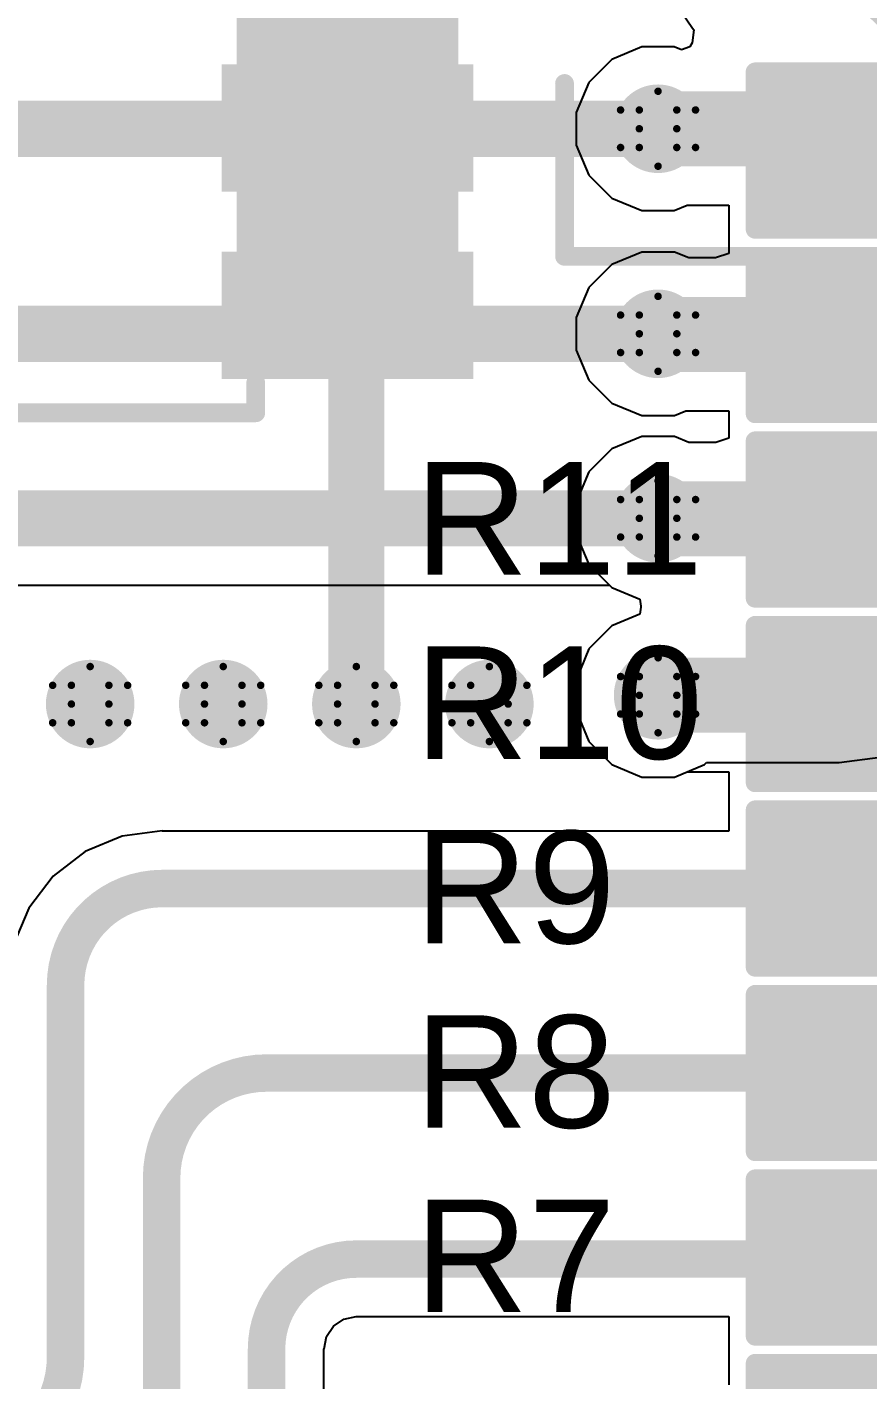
# Model space of a CAD drawing. Header units: inches. Extents: x -25 to 209, y 65 to 158.
# Drawn here: x 63.02 to 68.72, y 89.62 to 98.78 of the extents above; entities that cross this region are included whole.
import ezdxf

# ---------------------------------------------------------------- set-up
doc = ezdxf.new("R2010")
doc.units = ezdxf.units.IN
for name, color, linetype in [('Bottom Layer', 5, 'Continuous'), ('Drill Drawing', 1, 'Continuous'), ('Top Layer', 1, 'Continuous'), ('Top Overlay', 2, 'Continuous'), ('Top Paste', 8, 'Continuous'), ('Top Solder', 216, 'Continuous'), ('Via Holes', 16, 'Continuous')]:
    doc.layers.add(name, color=color, linetype=linetype)
doc.styles.add('Arial', font='', dxfattribs={"height": 0.2})
doc.styles.get('Arial').set_extended_font_data('Arial')

# ---------------------------------------------------------------- blocks, each defined once
blk = doc.blocks.new('SOP_8L_18')
at = {"layer": 'Top Layer'}
for points in [[(-3.45, 2.235), (-1.95, 2.235), (-1.95, 1.575), (-3.45, 1.575)], [(1.95, 2.235), (3.45, 2.235), (3.45, 1.575), (1.95, 1.575)], [(-3.45, 0.965), (-1.95, 0.965), (-1.95, 0.305), (-3.45, 0.305)], [(1.95, 0.965), (3.45, 0.965), (3.45, 0.305), (1.95, 0.305)], [(-3.45, -0.305), (-1.95, -0.305), (-1.95, -0.965), (-3.45, -0.965)], [(1.95, -0.305), (3.45, -0.305), (3.45, -0.965), (1.95, -0.965)], [(-3.45, -1.575), (-1.95, -1.575), (-1.95, -2.235), (-3.45, -2.235)], [(1.95, -1.575), (3.45, -1.575), (3.45, -2.235), (1.95, -2.235)]]:
    blk.add_hatch(color=1, dxfattribs=at).paths.add_polyline_path(points)
at = {"layer": 'Top Overlay'}
blk.add_hatch(color=2, dxfattribs=at).paths.add_polyline_path([(-1.855, 1.5748), (-1.5756, 1.5748), (-1.5756, 2.2352), (-1.855, 2.2352)])
at = {"layer": 'Top Paste'}
for points in [[(-3.45, 2.235), (-1.95, 2.235), (-1.95, 1.575), (-3.45, 1.575)], [(1.95, 2.235), (3.45, 2.235), (3.45, 1.575), (1.95, 1.575)], [(-3.45, 0.965), (-1.95, 0.965), (-1.95, 0.305), (-3.45, 0.305)], [(1.95, 0.965), (3.45, 0.965), (3.45, 0.305), (1.95, 0.305)], [(-3.45, -0.305), (-1.95, -0.305), (-1.95, -0.965), (-3.45, -0.965)], [(1.95, -0.305), (3.45, -0.305), (3.45, -0.965), (1.95, -0.965)], [(-3.45, -1.575), (-1.95, -1.575), (-1.95, -2.235), (-3.45, -2.235)], [(1.95, -1.575), (3.45, -1.575), (3.45, -2.235), (1.95, -2.235)]]:
    blk.add_hatch(color=8, dxfattribs=at).paths.add_polyline_path(points)
at = {"layer": 'Top Solder'}
for points in [[(-3.5516, 2.3366), (-1.8484, 2.3366), (-1.8484, 1.4734), (-3.5516, 1.4734)], [(1.8484, 2.3366), (3.5516, 2.3366), (3.5516, 1.4734), (1.8484, 1.4734)], [(-3.5516, 1.0666), (-1.8484, 1.0666), (-1.8484, 0.2034), (-3.5516, 0.2034)], [(1.8484, 1.0666), (3.5516, 1.0666), (3.5516, 0.2034), (1.8484, 0.2034)], [(-3.5516, -0.2034), (-1.8484, -0.2034), (-1.8484, -1.0666), (-3.5516, -1.0666)], [(1.8484, -0.2034), (3.5516, -0.2034), (3.5516, -1.0666), (1.8484, -1.0666)], [(-3.5516, -1.4734), (-1.8484, -1.4734), (-1.8484, -2.3366), (-3.5516, -2.3366)], [(1.8484, -1.4734), (3.5516, -1.4734), (3.5516, -2.3366), (1.8484, -2.3366)]]:
    blk.add_hatch(color=216, dxfattribs=at).paths.add_polyline_path(points)
at = {"layer": 'Top Overlay', "const_width": 0.127}
for points in [[(-1.9856, 2.3622), (-1.9856, 2.5654)], [(-1.9856, 2.5654), (2.0784, 2.5654)], [(2.0784, 2.3622), (2.0784, 2.5654)], [(-3.8235, 2.0955), (-3.8235, 1.8415)], [(-3.8235, 2.0955), (-3.6965, 1.9685)], [(-3.8235, 1.8415), (-3.6965, 1.9685)], [(-1.9856, -2.3622), (-1.9856, -2.5654)], [(2.0784, -2.5654), (2.0784, -2.3622)], [(-1.9856, -2.5654), (2.0784, -2.5654)]]:
    blk.add_lwpolyline(points, dxfattribs=at)
at = {"layer": 'Top Overlay', "const_width": 0.0635}
for points in [[(-2.0173, 2.5654, 1), (-1.9538, 2.5654, 1)], [(-2.0173, 2.5654, 1), (-1.9538, 2.5654, 1)], [(2.0467, 2.5654, 1), (2.1102, 2.5654, 1)], [(2.0467, 2.5654, 1), (2.1102, 2.5654, 1)], [(-2.0173, 2.3622, 1), (-1.9538, 2.3622, 1)], [(2.0467, 2.3622, 1), (2.1102, 2.3622, 1)], [(-3.8553, 2.0955, 1), (-3.7918, 2.0955, 1)], [(-3.8553, 2.0955, 1), (-3.7918, 2.0955, 1)], [(-3.7282, 1.9685, 1), (-3.6647, 1.9685, 1)], [(-3.7282, 1.9685, 1), (-3.6647, 1.9685, 1)], [(-3.8552, 1.8415, 1), (-3.7917, 1.8415, 1)], [(-3.8552, 1.8415, 1), (-3.7917, 1.8415, 1)], [(-2.0173, -2.3622, 1), (-1.9538, -2.3622, 1)], [(2.0467, -2.3622, 1), (2.1102, -2.3622, 1)], [(-2.0173, -2.5654, 1), (-1.9538, -2.5654, 1)], [(-2.0173, -2.5654, 1), (-1.9538, -2.5654, 1)], [(2.0467, -2.5654, 1), (2.1102, -2.5654, 1)], [(2.0467, -2.5654, 1), (2.1102, -2.5654, 1)]]:
    blk.add_lwpolyline(points, format="xyb", close=True, dxfattribs=at)
blk = doc.blocks.new('R___0603_45')
at = {"layer": 'Top Layer'}
for points in [[(-0.381, 0.4445), (-0.381, -0.4445), (-1.143, -0.4445), (-1.143, 0.4445)], [(1.143, 0.4445), (1.143, -0.4445), (0.381, -0.4445), (0.381, 0.4445)]]:
    blk.add_hatch(color=1, dxfattribs=at).paths.add_polyline_path(points)
at = {"layer": 'Top Paste'}
for points in [[(-0.381, 0.4445), (-0.381, -0.4445), (-1.143, -0.4445), (-1.143, 0.4445)], [(1.143, 0.4445), (1.143, -0.4445), (0.381, -0.4445), (0.381, 0.4445)]]:
    blk.add_hatch(color=8, dxfattribs=at).paths.add_polyline_path(points)
at = {"layer": 'Top Solder'}
for points in [[(-0.2794, 0.5461), (-0.2794, -0.5461), (-1.2446, -0.5461), (-1.2446, 0.5461)], [(1.2446, 0.5461), (1.2446, -0.5461), (0.2794, -0.5461), (0.2794, 0.5461)]]:
    blk.add_hatch(color=216, dxfattribs=at).paths.add_polyline_path(points)
at = {"layer": 'Top Overlay', "const_width": 0.127}
for points in [[(-1.2192, 0.5334), (1.2192, 0.5334)], [(-1.2192, -0.5334), (-1.2192, 0.5334)], [(1.2192, -0.5334), (1.2192, 0.5334)], [(-1.2192, -0.5334), (1.2192, -0.5334)]]:
    blk.add_lwpolyline(points, dxfattribs=at)
at = {"layer": 'Top Overlay', "const_width": 0.0635}
for points in [[(-1.25095, 0.5334, 1), (-1.18745, 0.5334, 1)], [(-1.25095, 0.5334, 1), (-1.18745, 0.5334, 1)], [(1.18745, 0.5334, 1), (1.25095, 0.5334, 1)], [(1.18745, 0.5334, 1), (1.25095, 0.5334, 1)], [(-1.25095, -0.5334, 1), (-1.18745, -0.5334, 1)], [(-1.25095, -0.5334, 1), (-1.18745, -0.5334, 1)], [(1.18745, -0.5334, 1), (1.25095, -0.5334, 1)], [(1.18745, -0.5334, 1), (1.25095, -0.5334, 1)]]:
    blk.add_lwpolyline(points, format="xyb", close=True, dxfattribs=at)
blk = doc.blocks.new('R___0603_46')
at = {"layer": 'Top Layer'}
for points in [[(-0.381, 0.4445), (-0.381, -0.4445), (-1.143, -0.4445), (-1.143, 0.4445)], [(1.143, 0.4445), (1.143, -0.4445), (0.381, -0.4445), (0.381, 0.4445)]]:
    blk.add_hatch(color=1, dxfattribs=at).paths.add_polyline_path(points)
at = {"layer": 'Top Paste'}
for points in [[(-0.381, 0.4445), (-0.381, -0.4445), (-1.143, -0.4445), (-1.143, 0.4445)], [(1.143, 0.4445), (1.143, -0.4445), (0.381, -0.4445), (0.381, 0.4445)]]:
    blk.add_hatch(color=8, dxfattribs=at).paths.add_polyline_path(points)
at = {"layer": 'Top Solder'}
for points in [[(-0.2794, 0.5461), (-0.2794, -0.5461), (-1.2446, -0.5461), (-1.2446, 0.5461)], [(1.2446, 0.5461), (1.2446, -0.5461), (0.2794, -0.5461), (0.2794, 0.5461)]]:
    blk.add_hatch(color=216, dxfattribs=at).paths.add_polyline_path(points)
at = {"layer": 'Top Overlay', "const_width": 0.127}
for points in [[(-1.2192, 0.5334), (1.2192, 0.5334)], [(-1.2192, -0.5334), (-1.2192, 0.5334)], [(1.2192, -0.5334), (1.2192, 0.5334)], [(-1.2192, -0.5334), (1.2192, -0.5334)]]:
    blk.add_lwpolyline(points, dxfattribs=at)
at = {"layer": 'Top Overlay', "const_width": 0.0635}
for points in [[(-1.25095, 0.5334, 1), (-1.18745, 0.5334, 1)], [(-1.25095, 0.5334, 1), (-1.18745, 0.5334, 1)], [(1.18745, 0.5334, 1), (1.25095, 0.5334, 1)], [(1.18745, 0.5334, 1), (1.25095, 0.5334, 1)], [(-1.25095, -0.5334, 1), (-1.18745, -0.5334, 1)], [(-1.25095, -0.5334, 1), (-1.18745, -0.5334, 1)], [(1.18745, -0.5334, 1), (1.25095, -0.5334, 1)], [(1.18745, -0.5334, 1), (1.25095, -0.5334, 1)]]:
    blk.add_lwpolyline(points, format="xyb", close=True, dxfattribs=at)
blk = doc.blocks.new('R___0603_47')
at = {"layer": 'Top Layer'}
for points in [[(-0.381, 0.4445), (-0.381, -0.4445), (-1.143, -0.4445), (-1.143, 0.4445)], [(1.143, 0.4445), (1.143, -0.4445), (0.381, -0.4445), (0.381, 0.4445)]]:
    blk.add_hatch(color=1, dxfattribs=at).paths.add_polyline_path(points)
at = {"layer": 'Top Paste'}
for points in [[(-0.381, 0.4445), (-0.381, -0.4445), (-1.143, -0.4445), (-1.143, 0.4445)], [(1.143, 0.4445), (1.143, -0.4445), (0.381, -0.4445), (0.381, 0.4445)]]:
    blk.add_hatch(color=8, dxfattribs=at).paths.add_polyline_path(points)
at = {"layer": 'Top Solder'}
for points in [[(-0.2794, 0.5461), (-0.2794, -0.5461), (-1.2446, -0.5461), (-1.2446, 0.5461)], [(1.2446, 0.5461), (1.2446, -0.5461), (0.2794, -0.5461), (0.2794, 0.5461)]]:
    blk.add_hatch(color=216, dxfattribs=at).paths.add_polyline_path(points)
at = {"layer": 'Top Overlay', "const_width": 0.127}
for points in [[(-1.2192, 0.5334), (1.2192, 0.5334)], [(-1.2192, -0.5334), (-1.2192, 0.5334)], [(1.2192, -0.5334), (1.2192, 0.5334)], [(-1.2192, -0.5334), (1.2192, -0.5334)]]:
    blk.add_lwpolyline(points, dxfattribs=at)
at = {"layer": 'Top Overlay', "const_width": 0.0635}
for points in [[(-1.25095, 0.5334, 1), (-1.18745, 0.5334, 1)], [(-1.25095, 0.5334, 1), (-1.18745, 0.5334, 1)], [(1.18745, 0.5334, 1), (1.25095, 0.5334, 1)], [(1.18745, 0.5334, 1), (1.25095, 0.5334, 1)], [(-1.25095, -0.5334, 1), (-1.18745, -0.5334, 1)], [(-1.25095, -0.5334, 1), (-1.18745, -0.5334, 1)], [(1.18745, -0.5334, 1), (1.25095, -0.5334, 1)], [(1.18745, -0.5334, 1), (1.25095, -0.5334, 1)]]:
    blk.add_lwpolyline(points, format="xyb", close=True, dxfattribs=at)
blk = doc.blocks.new('R___0603_48')
at = {"layer": 'Top Layer'}
for points in [[(-0.381, 0.4445), (-0.381, -0.4445), (-1.143, -0.4445), (-1.143, 0.4445)], [(1.143, 0.4445), (1.143, -0.4445), (0.381, -0.4445), (0.381, 0.4445)]]:
    blk.add_hatch(color=1, dxfattribs=at).paths.add_polyline_path(points)
at = {"layer": 'Top Paste'}
for points in [[(-0.381, 0.4445), (-0.381, -0.4445), (-1.143, -0.4445), (-1.143, 0.4445)], [(1.143, 0.4445), (1.143, -0.4445), (0.381, -0.4445), (0.381, 0.4445)]]:
    blk.add_hatch(color=8, dxfattribs=at).paths.add_polyline_path(points)
at = {"layer": 'Top Solder'}
for points in [[(-0.2794, 0.5461), (-0.2794, -0.5461), (-1.2446, -0.5461), (-1.2446, 0.5461)], [(1.2446, 0.5461), (1.2446, -0.5461), (0.2794, -0.5461), (0.2794, 0.5461)]]:
    blk.add_hatch(color=216, dxfattribs=at).paths.add_polyline_path(points)
at = {"layer": 'Top Overlay', "const_width": 0.127}
for points in [[(-1.2192, 0.5334), (1.2192, 0.5334)], [(-1.2192, -0.5334), (-1.2192, 0.5334)], [(1.2192, -0.5334), (1.2192, 0.5334)], [(-1.2192, -0.5334), (1.2192, -0.5334)]]:
    blk.add_lwpolyline(points, dxfattribs=at)
at = {"layer": 'Top Overlay', "const_width": 0.0635}
for points in [[(-1.25095, 0.5334, 1), (-1.18745, 0.5334, 1)], [(-1.25095, 0.5334, 1), (-1.18745, 0.5334, 1)], [(1.18745, 0.5334, 1), (1.25095, 0.5334, 1)], [(1.18745, 0.5334, 1), (1.25095, 0.5334, 1)], [(-1.25095, -0.5334, 1), (-1.18745, -0.5334, 1)], [(-1.25095, -0.5334, 1), (-1.18745, -0.5334, 1)], [(1.18745, -0.5334, 1), (1.25095, -0.5334, 1)], [(1.18745, -0.5334, 1), (1.25095, -0.5334, 1)]]:
    blk.add_lwpolyline(points, format="xyb", close=True, dxfattribs=at)
blk = doc.blocks.new('R___0603_49')
at = {"layer": 'Top Layer'}
for points in [[(-0.381, 0.4445), (-0.381, -0.4445), (-1.143, -0.4445), (-1.143, 0.4445)], [(1.143, 0.4445), (1.143, -0.4445), (0.381, -0.4445), (0.381, 0.4445)]]:
    blk.add_hatch(color=1, dxfattribs=at).paths.add_polyline_path(points)
at = {"layer": 'Top Paste'}
for points in [[(-0.381, 0.4445), (-0.381, -0.4445), (-1.143, -0.4445), (-1.143, 0.4445)], [(1.143, 0.4445), (1.143, -0.4445), (0.381, -0.4445), (0.381, 0.4445)]]:
    blk.add_hatch(color=8, dxfattribs=at).paths.add_polyline_path(points)
at = {"layer": 'Top Solder'}
for points in [[(-0.2794, 0.5461), (-0.2794, -0.5461), (-1.2446, -0.5461), (-1.2446, 0.5461)], [(1.2446, 0.5461), (1.2446, -0.5461), (0.2794, -0.5461), (0.2794, 0.5461)]]:
    blk.add_hatch(color=216, dxfattribs=at).paths.add_polyline_path(points)
at = {"layer": 'Top Overlay', "const_width": 0.127}
for points in [[(-1.2192, 0.5334), (1.2192, 0.5334)], [(-1.2192, -0.5334), (-1.2192, 0.5334)], [(1.2192, -0.5334), (1.2192, 0.5334)], [(-1.2192, -0.5334), (1.2192, -0.5334)]]:
    blk.add_lwpolyline(points, dxfattribs=at)
at = {"layer": 'Top Overlay', "const_width": 0.0635}
for points in [[(-1.25095, 0.5334, 1), (-1.18745, 0.5334, 1)], [(-1.25095, 0.5334, 1), (-1.18745, 0.5334, 1)], [(1.18745, 0.5334, 1), (1.25095, 0.5334, 1)], [(1.18745, 0.5334, 1), (1.25095, 0.5334, 1)], [(-1.25095, -0.5334, 1), (-1.18745, -0.5334, 1)], [(-1.25095, -0.5334, 1), (-1.18745, -0.5334, 1)], [(1.18745, -0.5334, 1), (1.25095, -0.5334, 1)], [(1.18745, -0.5334, 1), (1.25095, -0.5334, 1)]]:
    blk.add_lwpolyline(points, format="xyb", close=True, dxfattribs=at)
blk = doc.blocks.new('R___0603_50')
at = {"layer": 'Top Layer'}
for points in [[(-0.381, 0.4445), (-0.381, -0.4445), (-1.143, -0.4445), (-1.143, 0.4445)], [(1.143, 0.4445), (1.143, -0.4445), (0.381, -0.4445), (0.381, 0.4445)]]:
    blk.add_hatch(color=1, dxfattribs=at).paths.add_polyline_path(points)
at = {"layer": 'Top Paste'}
for points in [[(-0.381, 0.4445), (-0.381, -0.4445), (-1.143, -0.4445), (-1.143, 0.4445)], [(1.143, 0.4445), (1.143, -0.4445), (0.381, -0.4445), (0.381, 0.4445)]]:
    blk.add_hatch(color=8, dxfattribs=at).paths.add_polyline_path(points)
at = {"layer": 'Top Solder'}
for points in [[(-0.2794, 0.5461), (-0.2794, -0.5461), (-1.2446, -0.5461), (-1.2446, 0.5461)], [(1.2446, 0.5461), (1.2446, -0.5461), (0.2794, -0.5461), (0.2794, 0.5461)]]:
    blk.add_hatch(color=216, dxfattribs=at).paths.add_polyline_path(points)
at = {"layer": 'Top Overlay', "const_width": 0.127}
for points in [[(-1.2192, 0.5334), (1.2192, 0.5334)], [(-1.2192, -0.5334), (-1.2192, 0.5334)], [(1.2192, -0.5334), (1.2192, 0.5334)], [(-1.2192, -0.5334), (1.2192, -0.5334)]]:
    blk.add_lwpolyline(points, dxfattribs=at)
at = {"layer": 'Top Overlay', "const_width": 0.0635}
for points in [[(-1.25095, 0.5334, 1), (-1.18745, 0.5334, 1)], [(-1.25095, 0.5334, 1), (-1.18745, 0.5334, 1)], [(1.18745, 0.5334, 1), (1.25095, 0.5334, 1)], [(1.18745, 0.5334, 1), (1.25095, 0.5334, 1)], [(-1.25095, -0.5334, 1), (-1.18745, -0.5334, 1)], [(-1.25095, -0.5334, 1), (-1.18745, -0.5334, 1)], [(1.18745, -0.5334, 1), (1.25095, -0.5334, 1)], [(1.18745, -0.5334, 1), (1.25095, -0.5334, 1)]]:
    blk.add_lwpolyline(points, format="xyb", close=True, dxfattribs=at)
blk = doc.blocks.new('R___0603_51')
at = {"layer": 'Top Layer'}
for points in [[(-0.381, 0.4445), (-0.381, -0.4445), (-1.143, -0.4445), (-1.143, 0.4445)], [(1.143, 0.4445), (1.143, -0.4445), (0.381, -0.4445), (0.381, 0.4445)]]:
    blk.add_hatch(color=1, dxfattribs=at).paths.add_polyline_path(points)
at = {"layer": 'Top Paste'}
for points in [[(-0.381, 0.4445), (-0.381, -0.4445), (-1.143, -0.4445), (-1.143, 0.4445)], [(1.143, 0.4445), (1.143, -0.4445), (0.381, -0.4445), (0.381, 0.4445)]]:
    blk.add_hatch(color=8, dxfattribs=at).paths.add_polyline_path(points)
at = {"layer": 'Top Solder'}
for points in [[(-0.2794, 0.5461), (-0.2794, -0.5461), (-1.2446, -0.5461), (-1.2446, 0.5461)], [(1.2446, 0.5461), (1.2446, -0.5461), (0.2794, -0.5461), (0.2794, 0.5461)]]:
    blk.add_hatch(color=216, dxfattribs=at).paths.add_polyline_path(points)
at = {"layer": 'Top Overlay', "const_width": 0.127}
for points in [[(-1.2192, 0.5334), (1.2192, 0.5334)], [(-1.2192, -0.5334), (-1.2192, 0.5334)], [(1.2192, -0.5334), (1.2192, 0.5334)], [(-1.2192, -0.5334), (1.2192, -0.5334)]]:
    blk.add_lwpolyline(points, dxfattribs=at)
at = {"layer": 'Top Overlay', "const_width": 0.0635}
for points in [[(-1.25095, 0.5334, 1), (-1.18745, 0.5334, 1)], [(-1.25095, 0.5334, 1), (-1.18745, 0.5334, 1)], [(1.18745, 0.5334, 1), (1.25095, 0.5334, 1)], [(1.18745, 0.5334, 1), (1.25095, 0.5334, 1)], [(-1.25095, -0.5334, 1), (-1.18745, -0.5334, 1)], [(-1.25095, -0.5334, 1), (-1.18745, -0.5334, 1)], [(1.18745, -0.5334, 1), (1.25095, -0.5334, 1)], [(1.18745, -0.5334, 1), (1.25095, -0.5334, 1)]]:
    blk.add_lwpolyline(points, format="xyb", close=True, dxfattribs=at)
blk = doc.blocks.new('R___0603_52')
at = {"layer": 'Top Layer'}
for points in [[(-0.381, 0.4445), (-0.381, -0.4445), (-1.143, -0.4445), (-1.143, 0.4445)], [(1.143, 0.4445), (1.143, -0.4445), (0.381, -0.4445), (0.381, 0.4445)]]:
    blk.add_hatch(color=1, dxfattribs=at).paths.add_polyline_path(points)
at = {"layer": 'Top Paste'}
for points in [[(-0.381, 0.4445), (-0.381, -0.4445), (-1.143, -0.4445), (-1.143, 0.4445)], [(1.143, 0.4445), (1.143, -0.4445), (0.381, -0.4445), (0.381, 0.4445)]]:
    blk.add_hatch(color=8, dxfattribs=at).paths.add_polyline_path(points)
at = {"layer": 'Top Solder'}
for points in [[(-0.2794, 0.5461), (-0.2794, -0.5461), (-1.2446, -0.5461), (-1.2446, 0.5461)], [(1.2446, 0.5461), (1.2446, -0.5461), (0.2794, -0.5461), (0.2794, 0.5461)]]:
    blk.add_hatch(color=216, dxfattribs=at).paths.add_polyline_path(points)
at = {"layer": 'Top Overlay', "const_width": 0.127}
for points in [[(-1.2192, 0.5334), (1.2192, 0.5334)], [(-1.2192, -0.5334), (-1.2192, 0.5334)], [(1.2192, -0.5334), (1.2192, 0.5334)], [(-1.2192, -0.5334), (1.2192, -0.5334)]]:
    blk.add_lwpolyline(points, dxfattribs=at)
at = {"layer": 'Top Overlay', "const_width": 0.0635}
for points in [[(-1.25095, 0.5334, 1), (-1.18745, 0.5334, 1)], [(-1.25095, 0.5334, 1), (-1.18745, 0.5334, 1)], [(1.18745, 0.5334, 1), (1.25095, 0.5334, 1)], [(1.18745, 0.5334, 1), (1.25095, 0.5334, 1)], [(-1.25095, -0.5334, 1), (-1.18745, -0.5334, 1)], [(-1.25095, -0.5334, 1), (-1.18745, -0.5334, 1)], [(1.18745, -0.5334, 1), (1.25095, -0.5334, 1)], [(1.18745, -0.5334, 1), (1.25095, -0.5334, 1)]]:
    blk.add_lwpolyline(points, format="xyb", close=True, dxfattribs=at)

msp = doc.modelspace()

# ---------------------------------------------------------------- hatches: boundary and pattern name
at = {"layer": 'Bottom Layer'}
h = msp.add_hatch(color=5, dxfattribs=at)
edge = h.paths.add_edge_path()
edge.add_arc((67.2954, 98.0928), 0.3, 0, 360)
h = msp.add_hatch(color=5, dxfattribs=at)
edge = h.paths.add_edge_path()
edge.add_arc((67.2956, 96.7035), 0.3, 0, 360)
h = msp.add_hatch(color=5, dxfattribs=at)
edge = h.paths.add_edge_path()
edge.add_arc((67.2957, 95.4535), 0.3, 0, 360)
h = msp.add_hatch(color=5, dxfattribs=at)
edge = h.paths.add_edge_path()
edge.add_arc((67.2958, 94.2543), 0.3, 0, 360)
h = msp.add_hatch(color=5, dxfattribs=at)
edge = h.paths.add_edge_path()
edge.add_arc((63.4476, 94.195), 0.3, 0, 360)
h = msp.add_hatch(color=5, dxfattribs=at)
edge = h.paths.add_edge_path()
edge.add_arc((64.3493, 94.195), 0.3, 0, 360)
h = msp.add_hatch(color=5, dxfattribs=at)
edge = h.paths.add_edge_path()
edge.add_arc((65.251, 94.195), 0.3, 0, 360)
h = msp.add_hatch(color=5, dxfattribs=at)
edge = h.paths.add_edge_path()
edge.add_arc((66.1527, 94.195), 0.3, 0, 360)
at = {"layer": 'Top Layer'}
msp.add_hatch(color=1, dxfattribs=at).paths.add_polyline_path([(64.4412, 96.4986), (65.9412, 96.4986), (65.9412, 100.9686), (64.4412, 100.9686)])
h = msp.add_hatch(color=1, dxfattribs=at)
edge = h.paths.add_edge_path()
edge.add_arc((67.2954, 98.0928), 0.3, 0, 360)
h = msp.add_hatch(color=1, dxfattribs=at)
edge = h.paths.add_edge_path()
edge.add_arc((67.2956, 96.7035), 0.3, 0, 360)
h = msp.add_hatch(color=1, dxfattribs=at)
edge = h.paths.add_edge_path()
edge.add_arc((67.2957, 95.4535), 0.3, 0, 360)
h = msp.add_hatch(color=1, dxfattribs=at)
edge = h.paths.add_edge_path()
edge.add_arc((67.2958, 94.2543), 0.3, 0, 360)
h = msp.add_hatch(color=1, dxfattribs=at)
edge = h.paths.add_edge_path()
edge.add_arc((63.4476, 94.195), 0.3, 0, 360)
h = msp.add_hatch(color=1, dxfattribs=at)
edge = h.paths.add_edge_path()
edge.add_arc((64.3493, 94.195), 0.3, 0, 360)
h = msp.add_hatch(color=1, dxfattribs=at)
edge = h.paths.add_edge_path()
edge.add_arc((65.251, 94.195), 0.3, 0, 360)
h = msp.add_hatch(color=1, dxfattribs=at)
edge = h.paths.add_edge_path()
edge.add_arc((66.1527, 94.195), 0.3, 0, 360)
at = {"layer": 'Via Holes'}
h = msp.add_hatch(color=7, dxfattribs=at)
edge = h.paths.add_edge_path()
edge.add_arc((67.2954, 98.0928), 0.15, 0, 360)
h = msp.add_hatch(color=7, dxfattribs=at)
edge = h.paths.add_edge_path()
edge.add_arc((67.2956, 96.7035), 0.15, 0, 360)
h = msp.add_hatch(color=7, dxfattribs=at)
edge = h.paths.add_edge_path()
edge.add_arc((67.2957, 95.4535), 0.15, 0, 360)
h = msp.add_hatch(color=7, dxfattribs=at)
edge = h.paths.add_edge_path()
edge.add_arc((63.4476, 94.195), 0.15, 0, 360)
h = msp.add_hatch(color=7, dxfattribs=at)
edge = h.paths.add_edge_path()
edge.add_arc((64.3493, 94.195), 0.15, 0, 360)
h = msp.add_hatch(color=7, dxfattribs=at)
edge = h.paths.add_edge_path()
edge.add_arc((65.251, 94.195), 0.15, 0, 360)
h = msp.add_hatch(color=7, dxfattribs=at)
edge = h.paths.add_edge_path()
edge.add_arc((66.1527, 94.195), 0.15, 0, 360)
h = msp.add_hatch(color=7, dxfattribs=at)
edge = h.paths.add_edge_path()
edge.add_arc((67.2958, 94.2543), 0.15, 0, 360)

# ---------------------------------------------------------------- linework, layer by layer
at = {"layer": 'Bottom Layer'}
for p, q in [((57.1442, 95.0003), (66.9654, 95.0003)), ((66.9654, 95.0003), (66.9819, 94.9839)), ((66.9819, 94.9839), (67.173, 94.9047)), ((67.173, 94.9047), (67.1791, 94.8578)), ((67.173, 94.8031), (66.982, 94.724)), ((67.1791, 94.8505), (67.173, 94.8031)), ((67.1791, 94.8578), (67.1791, 94.8505)), ((66.982, 94.724), (66.8262, 94.5681)), ((66.8262, 94.5681), (66.7418, 94.3645)), ((66.7418, 94.3645), (66.7418, 94.1441)), ((66.7418, 94.1441), (66.8262, 93.9405)), ((66.8262, 93.9405), (66.982, 93.7847)), ((66.982, 93.7847), (67.1856, 93.7003)), ((67.406, 93.7003), (67.6096, 93.7847)), ((67.6096, 93.7847), (67.624, 93.799)), ((67.624, 93.799), (68.5236, 93.799)), ((68.5236, 93.7985), (68.8012, 93.8351)), ((68.5236, 93.799), (68.5236, 93.7985)), ((67.1856, 93.7003), (67.406, 93.7003))]:
    msp.add_line(p, q, dxfattribs=at)
at = {"layer": 'Bottom Layer', "const_width": 0.381}
for points in [[(68.3109, 99.1897, -0.414214), (69.1425, 98.3582)], [(69.1425, 94.8711, -0.414214), (68.5236, 94.2522)]]:
    msp.add_lwpolyline(points, format="xyb", dxfattribs=at)
for points in [[(28.4396, 98.0928), (67.2954, 98.0928)], [(11.4315, 96.7035), (67.2956, 96.7035)], [(-6.1028, 95.4535), (67.2957, 95.4535)], [(67.2979, 94.2522), (68.5236, 94.2522)]]:
    msp.add_lwpolyline(points, dxfattribs=at)
at = {"layer": 'Bottom Layer', "const_width": 0.1905}
for points in [[(67.2002, 98.0928, 1), (67.3907, 98.0928, 1)], [(67.2003, 96.7035, 1), (67.3908, 96.7035, 1)], [(67.2004, 95.4535, 1), (67.3909, 95.4535, 1)], [(67.2027, 94.2522, 1), (67.3932, 94.2522, 1)], [(68.4283, 94.2522, 1), (68.6188, 94.2522, 1)], [(68.4283, 94.2522, 1), (68.6188, 94.2522, 1)]]:
    msp.add_lwpolyline(points, format="xyb", close=True, dxfattribs=at)
at = {"layer": 'Drill Drawing', "const_width": 0.0508}
for points in [[(67.1684, 98.2198), (67.2954, 98.3468)], [(67.2954, 98.3468), (67.4224, 98.2198)], [(67.0414, 98.2198), (67.1684, 98.0928)], [(67.0414, 98.2198), (67.1684, 98.2198)], [(67.4224, 98.2198), (67.5494, 98.2198)], [(67.4224, 98.0928), (67.5494, 98.2198)], [(67.0414, 97.9658), (67.1684, 98.0928)], [(67.4224, 98.0928), (67.5494, 97.9658)], [(67.0414, 97.9658), (67.1684, 97.9658)], [(67.1684, 97.9658), (67.2954, 97.8388)], [(67.2954, 97.8388), (67.4224, 97.9658)], [(67.4224, 97.9658), (67.5494, 97.9658)], [(67.1686, 96.8305), (67.2956, 96.9575)], [(67.2956, 96.9575), (67.4226, 96.8305)], [(67.0416, 96.8305), (67.1686, 96.7035)], [(67.0416, 96.8305), (67.1686, 96.8305)], [(67.4226, 96.8305), (67.5496, 96.8305)], [(67.4226, 96.7035), (67.5496, 96.8305)], [(67.0416, 96.5765), (67.1686, 96.7035)], [(67.4226, 96.7035), (67.5496, 96.5765)], [(67.0416, 96.5765), (67.1686, 96.5765)], [(67.1686, 96.5765), (67.2956, 96.4495)], [(67.2956, 96.4495), (67.4226, 96.5765)], [(67.4226, 96.5765), (67.5496, 96.5765)], [(67.1687, 95.5805), (67.2957, 95.7075)], [(67.2957, 95.7075), (67.4227, 95.5805)], [(67.0417, 95.5805), (67.1687, 95.4535)], [(67.0417, 95.5805), (67.1687, 95.5805)], [(67.4227, 95.5805), (67.5497, 95.5805)], [(67.4227, 95.4535), (67.5497, 95.5805)], [(67.0417, 95.3265), (67.1687, 95.4535)], [(67.4227, 95.4535), (67.5497, 95.3265)], [(67.0417, 95.3265), (67.1687, 95.3265)], [(67.1687, 95.3265), (67.2957, 95.1995)], [(67.2957, 95.1995), (67.4227, 95.3265)], [(67.4227, 95.3265), (67.5497, 95.3265)], [(67.1688, 94.3813), (67.2958, 94.5083)], [(67.2958, 94.5083), (67.4228, 94.3813)], [(63.3206, 94.322), (63.4476, 94.449)], [(63.4476, 94.449), (63.5746, 94.322)], [(64.2223, 94.322), (64.3493, 94.449)], [(64.3493, 94.449), (64.4763, 94.322)], [(65.124, 94.322), (65.251, 94.449)], [(65.251, 94.449), (65.378, 94.322)], [(66.0257, 94.322), (66.1527, 94.449)], [(66.1527, 94.449), (66.2797, 94.322)], [(63.1936, 94.322), (63.3206, 94.195)], [(63.1936, 94.322), (63.3206, 94.322)], [(63.5746, 94.322), (63.7016, 94.322)], [(63.5746, 94.195), (63.7016, 94.322)], [(64.0953, 94.322), (64.2223, 94.195)], [(64.0953, 94.322), (64.2223, 94.322)], [(64.4763, 94.322), (64.6033, 94.322)], [(64.4763, 94.195), (64.6033, 94.322)], [(64.997, 94.322), (65.124, 94.195)], [(64.997, 94.322), (65.124, 94.322)], [(65.378, 94.322), (65.505, 94.322)], [(65.378, 94.195), (65.505, 94.322)], [(65.8987, 94.322), (66.0257, 94.195)], [(65.8987, 94.322), (66.0257, 94.322)], [(66.2797, 94.322), (66.4067, 94.322)], [(66.2797, 94.195), (66.4067, 94.322)], [(67.0418, 94.3813), (67.1688, 94.2543)], [(67.0418, 94.3813), (67.1688, 94.3813)], [(67.4228, 94.3813), (67.5498, 94.3813)], [(67.4228, 94.2543), (67.5498, 94.3813)], [(67.0418, 94.1273), (67.1688, 94.2543)], [(67.4228, 94.2543), (67.5498, 94.1273)], [(63.1936, 94.068), (63.3206, 94.195)], [(63.5746, 94.195), (63.7016, 94.068)], [(64.0953, 94.068), (64.2223, 94.195)], [(64.4763, 94.195), (64.6033, 94.068)], [(64.997, 94.068), (65.124, 94.195)], [(65.378, 94.195), (65.505, 94.068)], [(65.8987, 94.068), (66.0257, 94.195)], [(66.2797, 94.195), (66.4067, 94.068)], [(67.0418, 94.1273), (67.1688, 94.1273)], [(67.1688, 94.1273), (67.2958, 94.0003)], [(67.2958, 94.0003), (67.4228, 94.1273)], [(67.4228, 94.1273), (67.5498, 94.1273)], [(63.1936, 94.068), (63.3206, 94.068)], [(63.3206, 94.068), (63.4476, 93.941)], [(63.4476, 93.941), (63.5746, 94.068)], [(63.5746, 94.068), (63.7016, 94.068)], [(64.0953, 94.068), (64.2223, 94.068)], [(64.2223, 94.068), (64.3493, 93.941)], [(64.3493, 93.941), (64.4763, 94.068)], [(64.4763, 94.068), (64.6033, 94.068)], [(64.997, 94.068), (65.124, 94.068)], [(65.124, 94.068), (65.251, 93.941)], [(65.251, 93.941), (65.378, 94.068)], [(65.378, 94.068), (65.505, 94.068)], [(65.8987, 94.068), (66.0257, 94.068)], [(66.0257, 94.068), (66.1527, 93.941)], [(66.1527, 93.941), (66.2797, 94.068)], [(66.2797, 94.068), (66.4067, 94.068)]]:
    msp.add_lwpolyline(points, dxfattribs=at)
at = {"layer": 'Drill Drawing', "const_width": 0.0254}
for points in [[(67.2827, 98.3468, 1), (67.3081, 98.3468, 1)], [(67.2827, 98.3468, 1), (67.3081, 98.3468, 1)], [(67.0287, 98.2198, 1), (67.0541, 98.2198, 1)], [(67.0287, 98.2198, 1), (67.0541, 98.2198, 1)], [(67.1557, 98.2198, 1), (67.1811, 98.2198, 1)], [(67.1557, 98.2198, 1), (67.1811, 98.2198, 1)], [(67.4097, 98.2198, 1), (67.4351, 98.2198, 1)], [(67.4097, 98.2198, 1), (67.4351, 98.2198, 1)], [(67.5367, 98.2198, 1), (67.5621, 98.2198, 1)], [(67.5367, 98.2198, 1), (67.5621, 98.2198, 1)], [(67.1557, 98.0928, 1), (67.1811, 98.0928, 1)], [(67.1557, 98.0928, 1), (67.1811, 98.0928, 1)], [(67.4097, 98.0928, 1), (67.4351, 98.0928, 1)], [(67.4097, 98.0928, 1), (67.4351, 98.0928, 1)], [(67.0287, 97.9658, 1), (67.0541, 97.9658, 1)], [(67.0287, 97.9658, 1), (67.0541, 97.9658, 1)], [(67.1557, 97.9658, 1), (67.1811, 97.9658, 1)], [(67.1557, 97.9658, 1), (67.1811, 97.9658, 1)], [(67.4097, 97.9658, 1), (67.4351, 97.9658, 1)], [(67.4097, 97.9658, 1), (67.4351, 97.9658, 1)], [(67.5367, 97.9658, 1), (67.5621, 97.9658, 1)], [(67.5367, 97.9658, 1), (67.5621, 97.9658, 1)], [(67.2827, 97.8388, 1), (67.3081, 97.8388, 1)], [(67.2827, 97.8388, 1), (67.3081, 97.8388, 1)], [(67.2829, 96.9575, 1), (67.3083, 96.9575, 1)], [(67.2829, 96.9575, 1), (67.3083, 96.9575, 1)], [(67.0289, 96.8305, 1), (67.0543, 96.8305, 1)], [(67.0289, 96.8305, 1), (67.0543, 96.8305, 1)], [(67.1559, 96.8305, 1), (67.1813, 96.8305, 1)], [(67.1559, 96.8305, 1), (67.1813, 96.8305, 1)], [(67.4099, 96.8305, 1), (67.4353, 96.8305, 1)], [(67.4099, 96.8305, 1), (67.4353, 96.8305, 1)], [(67.5369, 96.8305, 1), (67.5623, 96.8305, 1)], [(67.5369, 96.8305, 1), (67.5623, 96.8305, 1)], [(67.1559, 96.7035, 1), (67.1813, 96.7035, 1)], [(67.1559, 96.7035, 1), (67.1813, 96.7035, 1)], [(67.4099, 96.7035, 1), (67.4353, 96.7035, 1)], [(67.4099, 96.7035, 1), (67.4353, 96.7035, 1)], [(67.0289, 96.5765, 1), (67.0543, 96.5765, 1)], [(67.0289, 96.5765, 1), (67.0543, 96.5765, 1)], [(67.1559, 96.5765, 1), (67.1813, 96.5765, 1)], [(67.1559, 96.5765, 1), (67.1813, 96.5765, 1)], [(67.4099, 96.5765, 1), (67.4353, 96.5765, 1)], [(67.4099, 96.5765, 1), (67.4353, 96.5765, 1)], [(67.5369, 96.5765, 1), (67.5623, 96.5765, 1)], [(67.5369, 96.5765, 1), (67.5623, 96.5765, 1)], [(67.2829, 96.4495, 1), (67.3083, 96.4495, 1)], [(67.2829, 96.4495, 1), (67.3083, 96.4495, 1)], [(67.283, 95.7075, 1), (67.3084, 95.7075, 1)], [(67.283, 95.7075, 1), (67.3084, 95.7075, 1)], [(67.029, 95.5805, 1), (67.0544, 95.5805, 1)], [(67.029, 95.5805, 1), (67.0544, 95.5805, 1)], [(67.156, 95.5805, 1), (67.1814, 95.5805, 1)], [(67.156, 95.5805, 1), (67.1814, 95.5805, 1)], [(67.41, 95.5805, 1), (67.4354, 95.5805, 1)], [(67.41, 95.5805, 1), (67.4354, 95.5805, 1)], [(67.537, 95.5805, 1), (67.5624, 95.5805, 1)], [(67.537, 95.5805, 1), (67.5624, 95.5805, 1)], [(67.156, 95.4535, 1), (67.1814, 95.4535, 1)], [(67.156, 95.4535, 1), (67.1814, 95.4535, 1)], [(67.41, 95.4535, 1), (67.4354, 95.4535, 1)], [(67.41, 95.4535, 1), (67.4354, 95.4535, 1)], [(67.029, 95.3265, 1), (67.0544, 95.3265, 1)], [(67.029, 95.3265, 1), (67.0544, 95.3265, 1)], [(67.156, 95.3265, 1), (67.1814, 95.3265, 1)], [(67.156, 95.3265, 1), (67.1814, 95.3265, 1)], [(67.41, 95.3265, 1), (67.4354, 95.3265, 1)], [(67.41, 95.3265, 1), (67.4354, 95.3265, 1)], [(67.537, 95.3265, 1), (67.5624, 95.3265, 1)], [(67.537, 95.3265, 1), (67.5624, 95.3265, 1)], [(67.283, 95.1995, 1), (67.3084, 95.1995, 1)], [(67.283, 95.1995, 1), (67.3084, 95.1995, 1)], [(67.2831, 94.5083, 1), (67.3085, 94.5083, 1)], [(67.2831, 94.5083, 1), (67.3085, 94.5083, 1)], [(63.4349, 94.449, 1), (63.4603, 94.449, 1)], [(63.4349, 94.449, 1), (63.4603, 94.449, 1)], [(64.3366, 94.449, 1), (64.362, 94.449, 1)], [(64.3366, 94.449, 1), (64.362, 94.449, 1)], [(65.2383, 94.449, 1), (65.2637, 94.449, 1)], [(65.2383, 94.449, 1), (65.2637, 94.449, 1)], [(66.14, 94.449, 1), (66.1654, 94.449, 1)], [(66.14, 94.449, 1), (66.1654, 94.449, 1)], [(63.1809, 94.322, 1), (63.2063, 94.322, 1)], [(63.1809, 94.322, 1), (63.2063, 94.322, 1)], [(63.3079, 94.322, 1), (63.3333, 94.322, 1)], [(63.3079, 94.322, 1), (63.3333, 94.322, 1)], [(63.5619, 94.322, 1), (63.5873, 94.322, 1)], [(63.5619, 94.322, 1), (63.5873, 94.322, 1)], [(63.6889, 94.322, 1), (63.7143, 94.322, 1)], [(63.6889, 94.322, 1), (63.7143, 94.322, 1)], [(64.0826, 94.322, 1), (64.108, 94.322, 1)], [(64.0826, 94.322, 1), (64.108, 94.322, 1)], [(64.2096, 94.322, 1), (64.235, 94.322, 1)], [(64.2096, 94.322, 1), (64.235, 94.322, 1)], [(64.4636, 94.322, 1), (64.489, 94.322, 1)], [(64.4636, 94.322, 1), (64.489, 94.322, 1)], [(64.5906, 94.322, 1), (64.616, 94.322, 1)], [(64.5906, 94.322, 1), (64.616, 94.322, 1)], [(64.9843, 94.322, 1), (65.0097, 94.322, 1)], [(64.9843, 94.322, 1), (65.0097, 94.322, 1)], [(65.1113, 94.322, 1), (65.1367, 94.322, 1)], [(65.1113, 94.322, 1), (65.1367, 94.322, 1)], [(65.3653, 94.322, 1), (65.3907, 94.322, 1)], [(65.3653, 94.322, 1), (65.3907, 94.322, 1)], [(65.4923, 94.322, 1), (65.5177, 94.322, 1)], [(65.4923, 94.322, 1), (65.5177, 94.322, 1)], [(65.886, 94.322, 1), (65.9114, 94.322, 1)], [(65.886, 94.322, 1), (65.9114, 94.322, 1)], [(66.013, 94.322, 1), (66.0384, 94.322, 1)], [(66.013, 94.322, 1), (66.0384, 94.322, 1)], [(66.267, 94.322, 1), (66.2924, 94.322, 1)], [(66.267, 94.322, 1), (66.2924, 94.322, 1)], [(66.394, 94.322, 1), (66.4194, 94.322, 1)], [(66.394, 94.322, 1), (66.4194, 94.322, 1)], [(67.0291, 94.3813, 1), (67.0545, 94.3813, 1)], [(67.0291, 94.3813, 1), (67.0545, 94.3813, 1)], [(67.1561, 94.3813, 1), (67.1815, 94.3813, 1)], [(67.1561, 94.3813, 1), (67.1815, 94.3813, 1)], [(67.4101, 94.3813, 1), (67.4355, 94.3813, 1)], [(67.4101, 94.3813, 1), (67.4355, 94.3813, 1)], [(67.5371, 94.3813, 1), (67.5625, 94.3813, 1)], [(67.5371, 94.3813, 1), (67.5625, 94.3813, 1)], [(67.1561, 94.2543, 1), (67.1815, 94.2543, 1)], [(67.1561, 94.2543, 1), (67.1815, 94.2543, 1)], [(67.4101, 94.2543, 1), (67.4355, 94.2543, 1)], [(67.4101, 94.2543, 1), (67.4355, 94.2543, 1)], [(63.3079, 94.195, 1), (63.3333, 94.195, 1)], [(63.3079, 94.195, 1), (63.3333, 94.195, 1)], [(63.5619, 94.195, 1), (63.5873, 94.195, 1)], [(63.5619, 94.195, 1), (63.5873, 94.195, 1)], [(64.2096, 94.195, 1), (64.235, 94.195, 1)], [(64.2096, 94.195, 1), (64.235, 94.195, 1)], [(64.4636, 94.195, 1), (64.489, 94.195, 1)], [(64.4636, 94.195, 1), (64.489, 94.195, 1)], [(65.1113, 94.195, 1), (65.1367, 94.195, 1)], [(65.1113, 94.195, 1), (65.1367, 94.195, 1)], [(65.3653, 94.195, 1), (65.3907, 94.195, 1)], [(65.3653, 94.195, 1), (65.3907, 94.195, 1)], [(66.013, 94.195, 1), (66.0384, 94.195, 1)], [(66.013, 94.195, 1), (66.0384, 94.195, 1)], [(66.267, 94.195, 1), (66.2924, 94.195, 1)], [(66.267, 94.195, 1), (66.2924, 94.195, 1)], [(67.0291, 94.1273, 1), (67.0545, 94.1273, 1)], [(67.0291, 94.1273, 1), (67.0545, 94.1273, 1)], [(67.1561, 94.1273, 1), (67.1815, 94.1273, 1)], [(67.1561, 94.1273, 1), (67.1815, 94.1273, 1)], [(67.4101, 94.1273, 1), (67.4355, 94.1273, 1)], [(67.4101, 94.1273, 1), (67.4355, 94.1273, 1)], [(67.5371, 94.1273, 1), (67.5625, 94.1273, 1)], [(67.5371, 94.1273, 1), (67.5625, 94.1273, 1)], [(63.1809, 94.068, 1), (63.2063, 94.068, 1)], [(63.1809, 94.068, 1), (63.2063, 94.068, 1)], [(63.3079, 94.068, 1), (63.3333, 94.068, 1)], [(63.3079, 94.068, 1), (63.3333, 94.068, 1)], [(63.5619, 94.068, 1), (63.5873, 94.068, 1)], [(63.5619, 94.068, 1), (63.5873, 94.068, 1)], [(63.6889, 94.068, 1), (63.7143, 94.068, 1)], [(63.6889, 94.068, 1), (63.7143, 94.068, 1)], [(64.0826, 94.068, 1), (64.108, 94.068, 1)], [(64.0826, 94.068, 1), (64.108, 94.068, 1)], [(64.2096, 94.068, 1), (64.235, 94.068, 1)], [(64.2096, 94.068, 1), (64.235, 94.068, 1)], [(64.4636, 94.068, 1), (64.489, 94.068, 1)], [(64.4636, 94.068, 1), (64.489, 94.068, 1)], [(64.5906, 94.068, 1), (64.616, 94.068, 1)], [(64.5906, 94.068, 1), (64.616, 94.068, 1)], [(64.9843, 94.068, 1), (65.0097, 94.068, 1)], [(64.9843, 94.068, 1), (65.0097, 94.068, 1)], [(65.1113, 94.068, 1), (65.1367, 94.068, 1)], [(65.1113, 94.068, 1), (65.1367, 94.068, 1)], [(65.3653, 94.068, 1), (65.3907, 94.068, 1)], [(65.3653, 94.068, 1), (65.3907, 94.068, 1)], [(65.4923, 94.068, 1), (65.5177, 94.068, 1)], [(65.4923, 94.068, 1), (65.5177, 94.068, 1)], [(65.886, 94.068, 1), (65.9114, 94.068, 1)], [(65.886, 94.068, 1), (65.9114, 94.068, 1)], [(66.013, 94.068, 1), (66.0384, 94.068, 1)], [(66.013, 94.068, 1), (66.0384, 94.068, 1)], [(66.267, 94.068, 1), (66.2924, 94.068, 1)], [(66.267, 94.068, 1), (66.2924, 94.068, 1)], [(66.394, 94.068, 1), (66.4194, 94.068, 1)], [(66.394, 94.068, 1), (66.4194, 94.068, 1)], [(63.4349, 93.941, 1), (63.4603, 93.941, 1)], [(63.4349, 93.941, 1), (63.4603, 93.941, 1)], [(64.3366, 93.941, 1), (64.362, 93.941, 1)], [(64.3366, 93.941, 1), (64.362, 93.941, 1)], [(65.2383, 93.941, 1), (65.2637, 93.941, 1)], [(65.2383, 93.941, 1), (65.2637, 93.941, 1)], [(66.14, 93.941, 1), (66.1654, 93.941, 1)], [(66.14, 93.941, 1), (66.1654, 93.941, 1)], [(67.2831, 94.0003, 1), (67.3085, 94.0003, 1)], [(67.2831, 94.0003, 1), (67.3085, 94.0003, 1)]]:
    msp.add_lwpolyline(points, format="xyb", close=True, dxfattribs=at)
at = {"layer": 'Top Layer'}
for p, q in [((67.4483, 98.8934), (67.5286, 98.7732)), ((67.5381, 98.7637), (67.5267, 98.6752)), ((67.5286, 98.7732), (67.5381, 98.7637)), ((67.1852, 98.6468), (66.9816, 98.5625)), ((67.4056, 98.6468), (67.1852, 98.6468)), ((67.454, 98.6268), (67.4056, 98.6468)), ((67.5097, 98.6473), (67.454, 98.6268)), ((67.5267, 98.6752), (67.5097, 98.6473)), ((66.9816, 98.5625), (66.8258, 98.4067)), ((66.8258, 98.4067), (66.7414, 98.203)), ((66.7414, 98.203), (66.7414, 97.9826)), ((66.7414, 97.9826), (66.8258, 97.779)), ((66.8258, 97.779), (66.9816, 97.6232)), ((66.9816, 97.6232), (67.1852, 97.5388)), ((67.1852, 97.5388), (67.4056, 97.5388)), ((67.4056, 97.5388), (67.4927, 97.5749)), ((67.4927, 97.5749), (67.7751, 97.5749)), ((67.7751, 97.5749), (67.7751, 97.2465)), ((67.1854, 97.2575), (66.9818, 97.1732)), ((67.4058, 97.2575), (67.1854, 97.2575)), ((67.503, 97.2172), (67.4058, 97.2575)), ((66.9818, 97.1732), (66.8259, 97.0173)), ((67.6856, 97.2172), (67.503, 97.2172)), ((67.7751, 97.2465), (67.6856, 97.2172)), ((66.8259, 97.0173), (66.7416, 96.8137)), ((66.7416, 96.8137), (66.7416, 96.5933)), ((66.7416, 96.5933), (66.8259, 96.3897)), ((66.8259, 96.3897), (66.9818, 96.2339)), ((66.9818, 96.2339), (67.1854, 96.1495)), ((67.4058, 96.1495), (67.4826, 96.1813)), ((67.4826, 96.1813), (67.7752, 96.1813)), ((67.7752, 96.1813), (67.7752, 95.9965)), ((67.1854, 96.1495), (67.4058, 96.1495)), ((67.1855, 96.0075), (66.9819, 95.9232)), ((67.4059, 96.0075), (67.1855, 96.0075)), ((67.5031, 95.9672), (67.4059, 96.0075)), ((67.7752, 95.9965), (67.6858, 95.9672)), ((66.9819, 95.9232), (66.826, 95.7673)), ((67.6858, 95.9672), (67.5031, 95.9672)), ((66.826, 95.7673), (66.7417, 95.5637)), ((66.7417, 95.5637), (66.7417, 95.3433)), ((66.7417, 95.3433), (66.826, 95.1397)), ((66.826, 95.1397), (66.9819, 94.9839)), ((66.9819, 94.9839), (67.173, 94.9047)), ((67.173, 94.9047), (67.1791, 94.8578)), ((67.173, 94.8031), (66.982, 94.724)), ((67.1791, 94.8505), (67.173, 94.8031)), ((67.1791, 94.8578), (67.1791, 94.8505)), ((66.982, 94.724), (66.8262, 94.5681)), ((66.8262, 94.5681), (66.7418, 94.3645)), ((66.7418, 94.3645), (66.7418, 94.1441)), ((66.7418, 94.1441), (66.8262, 93.9405)), ((66.8262, 93.9405), (66.982, 93.7847)), ((66.982, 93.7847), (67.1856, 93.7003)), ((67.1856, 93.7003), (67.406, 93.7003)), ((67.406, 93.7003), (67.493, 93.7364)), ((67.493, 93.7364), (67.7755, 93.7364)), ((67.7755, 93.7364), (67.7755, 93.3335)), ((63.9359, 93.335), (63.6654, 93.2994)), ((63.9359, 93.3335), (63.9359, 93.335)), ((67.7755, 93.3335), (63.9359, 93.3335)), ((63.6654, 93.2994), (63.4135, 93.195)), ((63.4135, 93.195), (63.1971, 93.0289)), ((63.1971, 93.0289), (63.031, 92.8125)), ((63.031, 92.8125), (62.9266, 92.5606)), ((65.0964, 89.9809), (65.1673, 90.0283)), ((65.1673, 90.0283), (65.251, 90.0449)), ((65.251, 90.0449), (65.251, 90.0459)), ((65.251, 90.0459), (67.7755, 90.0459)), ((67.7755, 90.0459), (67.7755, 89.5835)), ((65.049, 89.91), (65.0964, 89.9809)), ((65.0324, 89.8263), (65.049, 89.91)), ((65.0314, 86.0686), (65.0314, 89.8263)), ((65.0314, 89.8263), (65.0324, 89.8263))]:
    msp.add_line(p, q, dxfattribs=at)
for points, const_width in [([(67.2954, 98.0928), (68.4016, 98.0928)], 0.508), ([(65.251, 94.195), (65.251, 96.7688)], 0.381), ([(67.2998, 96.6993), (68.406, 96.6993)], 0.508), ([(67.2956, 96.7035), (67.2998, 96.6993)], 0.381), ([(67.2999, 95.4493), (68.4061, 95.4493)], 0.508), ([(67.2957, 95.4535), (67.2999, 95.4493)], 0.381), ([(67.2958, 94.2543), (68.402, 94.2543)], 0.508), ([(67.2958, 94.2035), (67.3, 94.1993)], 0.381), ([(63.9359, 92.945), (68.4105, 92.945)], 0.254), ([(63.281, 89.7708), (63.281, 92.2901)], 0.254), ([(64.6429, 91.695), (68.4105, 91.695)], 0.254), ([(63.9318, 89.0016), (63.9318, 90.9839)], 0.254), ([(68.4105, 90.4344), (68.4105, 90.445)], 0.254), ([(65.251, 90.4344), (68.4105, 90.4344)], 0.254), ([(64.6429, 85.586), (64.6429, 89.8263)], 0.254)]:
    msp.add_lwpolyline(points, dxfattribs=dict(at, const_width=const_width))
for points, const_width in [([(67.1684, 98.0928, 1), (67.4224, 98.0928, 1)], 0.254), ([(68.2746, 98.0928, 1), (68.5286, 98.0928, 1)], 0.254), ([(65.0959, 96.8286, 1), (65.2864, 96.8286, 1)], 0.1905), ([(65.1557, 96.7688, 1), (65.3462, 96.7688, 1)], 0.1905), ([(65.1557, 96.7688, 1), (65.3462, 96.7688, 1)], 0.1905), ([(67.1728, 96.6993, 1), (67.4268, 96.6993, 1)], 0.254), ([(67.2003, 96.7035, 1), (67.3908, 96.7035, 1)], 0.1905), ([(67.2046, 96.6993, 1), (67.3951, 96.6993, 1)], 0.1905), ([(68.279, 96.6993, 1), (68.533, 96.6993, 1)], 0.254), ([(67.1729, 95.4493, 1), (67.4269, 95.4493, 1)], 0.254), ([(68.2791, 95.4493, 1), (68.5331, 95.4493, 1)], 0.254), ([(67.2004, 95.4535, 1), (67.3909, 95.4535, 1)], 0.1905), ([(67.2047, 95.4493, 1), (67.3952, 95.4493, 1)], 0.1905), ([(67.1688, 94.2543, 1), (67.4228, 94.2543, 1)], 0.254), ([(68.275, 94.2543, 1), (68.529, 94.2543, 1)], 0.254), ([(65.1557, 94.195, 1), (65.3462, 94.195, 1)], 0.1905), ([(67.2006, 94.2035, 1), (67.3911, 94.2035, 1)], 0.1905), ([(67.2048, 94.1993, 1), (67.3953, 94.1993, 1)], 0.1905), ([(63.8724, 92.945, 1), (63.9994, 92.945, 1)], 0.127), ([(63.8724, 92.945, 1), (63.9994, 92.945, 1)], 0.127), ([(68.347, 92.945, 1), (68.474, 92.945, 1)], 0.127), ([(63.2175, 92.2901, 1), (63.3445, 92.2901, 1)], 0.127), ([(63.2175, 92.2901, 1), (63.3445, 92.2901, 1)], 0.127), ([(64.5794, 91.695, 1), (64.7064, 91.695, 1)], 0.127), ([(64.5794, 91.695, 1), (64.7064, 91.695, 1)], 0.127), ([(68.347, 91.695, 1), (68.474, 91.695, 1)], 0.127), ([(63.8683, 90.9839, 1), (63.9953, 90.9839, 1)], 0.127), ([(63.8683, 90.9839, 1), (63.9953, 90.9839, 1)], 0.127), ([(68.347, 90.445, 1), (68.474, 90.445, 1)], 0.127), ([(65.1875, 90.4344, 1), (65.3145, 90.4344, 1)], 0.127), ([(65.1875, 90.4344, 1), (65.3145, 90.4344, 1)], 0.127), ([(68.347, 90.4344, 1), (68.474, 90.4344, 1)], 0.127), ([(68.347, 90.4344, 1), (68.474, 90.4344, 1)], 0.127), ([(64.5794, 89.8263, 1), (64.7064, 89.8263, 1)], 0.127), ([(64.5794, 89.8263, 1), (64.7064, 89.8263, 1)], 0.127), ([(63.2175, 89.7708, 1), (63.3445, 89.7708, 1)], 0.127), ([(63.2175, 89.7708, 1), (63.3445, 89.7708, 1)], 0.127)]:
    msp.add_lwpolyline(points, format="xyb", close=True, dxfattribs=dict(at, const_width=const_width))
for points, const_width in [([(65.1912, 96.8286, -0.414214), (65.251, 96.7688)], 0.381), ([(63.281, 92.2901, -0.414214), (63.9359, 92.945)], 0.254), ([(63.9318, 90.9839, -0.414214), (64.6429, 91.695)], 0.254), ([(64.6429, 89.8263, -0.414214), (65.251, 90.4344)], 0.254), ([(63.281, 89.7708, -0.414214), (62.5581, 89.0479)], 0.254)]:
    msp.add_lwpolyline(points, format="xyb", dxfattribs=dict(at, const_width=const_width))
at = {"layer": 'Top Overlay', "const_width": 0.127}
for points in [[(66.6618, 97.2284), (66.6618, 98.3995)], [(66.6618, 97.2284), (67.953, 97.2284)]]:
    msp.add_lwpolyline(points, dxfattribs=at)
at = {"layer": 'Top Overlay', "const_width": 0.0635}
for points in [[(66.63, 98.3995, 1), (66.6935, 98.3995, 1)], [(66.63, 97.2284, 1), (66.6935, 97.2284, 1)], [(66.63, 97.2284, 1), (66.6935, 97.2284, 1)], [(67.9213, 97.2284, 1), (67.9848, 97.2284, 1)]]:
    msp.add_lwpolyline(points, format="xyb", close=True, dxfattribs=at)

# ---------------------------------------------------------------- block references
for name, p in [('SOP_8L_18', (62.4912, 98.7336)), ('R___0603_45', (69.1721, 97.945)), ('R___0603_46', (69.1722, 96.695)), ('R___0603_47', (69.1723, 95.4451)), ('R___0603_48', (69.1725, 94.195)), ('R___0603_49', (69.1725, 92.945)), ('R___0603_50', (69.1725, 91.695)), ('R___0603_51', (69.1725, 90.445)), ('R___0603_52', (69.1725, 89.195))]:
    msp.add_blockref(name, p)

# ---------------------------------------------------------------- texts
at = {"layer": 'Top Overlay', "style": 'Arial'}
for s, p in [('R11', (65.6466, 95.0726)), ('R10', (65.6466, 93.8232)), ('R9', (65.6466, 92.5738)), ('R8', (65.6466, 91.3244)), ('R7', (65.6466, 90.075))]:
    msp.add_text(s, height=0.762, dxfattribs=at).set_placement(p)

doc.saveas('drawing.dxf')
